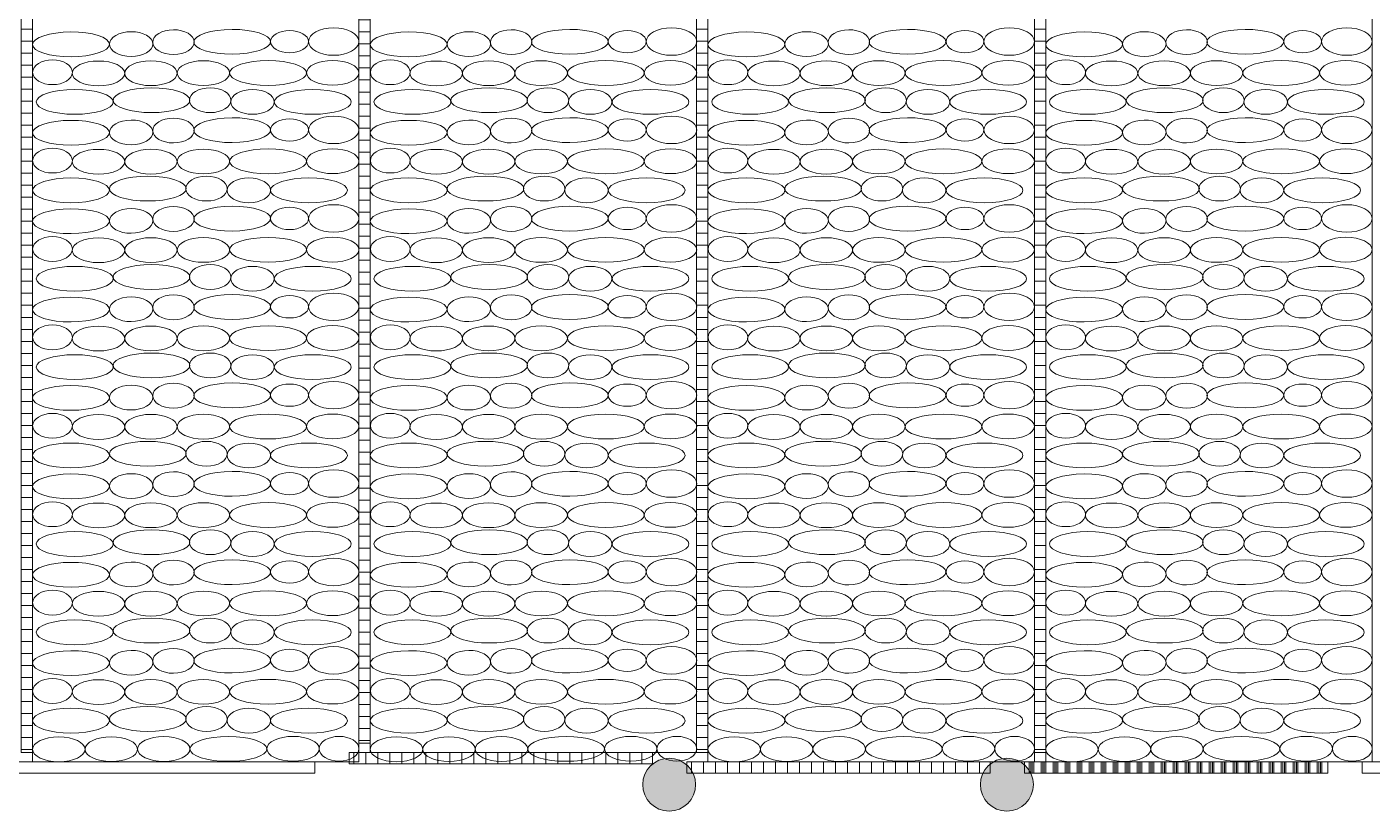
# Model space of a CAD drawing. Header units: inches. Extents: x 523 to 1492, y 69 to 539.
# Drawn here: x 637.16 to 644.28, y 324.29 to 328.44 of the extents above; entities that cross this region are included whole.
import ezdxf

# ---------------------------------------------------------------- set-up
doc = ezdxf.new("R2010")
doc.units = ezdxf.units.IN
doc.header["$MEASUREMENT"] = 0

# ---------------------------------------------------------------- blocks, each defined once
blk = doc.blocks.new('S - 140')
at = {"linetype": 'ByBlock', "lineweight": 15}
h = blk.add_hatch(color=7, dxfattribs=at)
edge = h.paths.add_edge_path()
edge.add_arc((1417, -1396.7), 70, 0, 360)
at = {"color": 7, "linetype": 'ByBlock', "lineweight": 15}
blk.add_circle((1417, -1396.7), 70, dxfattribs=at)
blk = doc.blocks.new('Бут.полосы')
at = {"linetype": 'ByBlock', "lineweight": 15}
h = blk.add_hatch(dxfattribs=at)
h.set_pattern_fill('ANSI31', color=22, scale=0.1, angle=315, style=0)
h.set_pattern_definition([(0, (17.8616, 0.25796), (1e-16, 0.3175), [])])
h.paths.add_polyline_path([(1973.125, -4755.563), (1972.825, -4755.563), (1972.825, -4775.54), (1973.125, -4775.54)])
h = blk.add_hatch(dxfattribs=at)
h.set_pattern_fill('ANSI31', color=22, scale=0.1, angle=315, style=0)
h.set_pattern_definition([(0, (26.79356, 0.01436), (1e-16, 0.3175), [])])
h.paths.add_polyline_path([(1982.056, -4755.806), (1981.756, -4755.806), (1981.756, -4775.784), (1982.056, -4775.784)])
h = blk.add_hatch(dxfattribs=at)
h.set_pattern_fill('ANSI31', color=22, scale=0.1, angle=315, style=0)
h.set_pattern_definition([(0, (35.7254, 0.01436), (1e-16, 0.3175), [])])
h.paths.add_polyline_path([(1990.988, -4755.806), (1990.688, -4755.806), (1990.688, -4775.784), (1990.988, -4775.784)])
h = blk.add_hatch(dxfattribs=at)
h.set_pattern_fill('ANSI31', color=22, scale=0.1, angle=315, style=0)
h.set_pattern_definition([(0, (62.52087, 0.01436), (1e-16, 0.3175), [])])
h.paths.add_polyline_path([(2017.784, -4755.806), (2017.484, -4755.806), (2017.484, -4775.784), (2017.784, -4775.784)])
h = blk.add_hatch(dxfattribs=at)
h.set_pattern_fill('ANSI31', color=22, scale=0.1, angle=45, style=0)
h.set_pattern_definition([(90, (17.8616, 0.25796), (-0.3175, 6e-17), [])])
h.paths.add_polyline_path([(1980.589, -4776.084), (1980.589, -4775.784), (1972.562, -4775.784), (1972.562, -4776.084)])
h = blk.add_hatch(dxfattribs=at)
h.set_pattern_fill('ANSI31', color=22, scale=0.1, angle=45, style=0)
h.set_pattern_definition([(90, (26.79356, 0.01436), (-0.3175, 6e-17), [])])
h.paths.add_polyline_path([(1989.521, -4776.327), (1989.521, -4776.027), (1981.494, -4776.027), (1981.494, -4776.327)])
h = blk.add_hatch(dxfattribs=at)
h.set_pattern_fill('ANSI31', color=22, scale=0.1, angle=45, style=0)
h.set_pattern_definition([(90, (35.7254, 0.01436), (-0.3175, 6e-17), [])])
h.paths.add_polyline_path([(1998.453, -4776.327), (1998.453, -4776.027), (1990.426, -4776.027), (1990.426, -4776.327)])
h = blk.add_hatch(dxfattribs=at)
h.set_pattern_fill('ANSI31', color=22, scale=0.1, angle=45, style=0)
h.set_pattern_definition([(90, (44.6572, 0.01108), (-0.3175, 6e-17), [])])
h.paths.add_polyline_path([(1998.453, -4776.327), (1998.453, -4776.027), (1990.426, -4776.027), (1990.426, -4776.327)])
h = blk.add_hatch(dxfattribs=at)
h.set_pattern_fill('ANSI31', color=22, scale=0.1, angle=45, style=0)
h.set_pattern_definition([(90, (53.58904, 0.0078), (-0.3175, 6e-17), [])])
h.paths.add_polyline_path([(1998.453, -4776.327), (1998.453, -4776.027), (1990.426, -4776.027), (1990.426, -4776.327)])
h = blk.add_hatch(dxfattribs=at)
h.set_pattern_fill('ANSI31', color=22, scale=0.1, angle=45, style=0)
h.set_pattern_definition([(90, (62.52087, 0.01436), (-0.3175, 6e-17), [])])
h.paths.add_polyline_path([(1998.453, -4776.327), (1998.453, -4776.027), (1990.426, -4776.027), (1990.426, -4776.327)])
at = {"color": 7, "linetype": 'ByBlock', "lineweight": 15}
for points in [[(1973.124, -4775.784), (1981.756, -4775.784), (1981.756, -4691.934), (1973.124, -4691.934)], [(1982.056, -4776.027), (1990.688, -4776.027), (1990.688, -4691.934), (1982.056, -4691.934)], [(1990.988, -4776.027), (1999.62, -4776.027), (1999.62, -4691.934), (1990.988, -4691.934)], [(2017.784, -4776.027), (2026.416, -4776.027), (2026.416, -4691.934), (2017.784, -4691.934)]]:
    blk.add_lwpolyline(points, close=True, dxfattribs=at)
at = {"color": 22, "linetype": 'ByBlock', "lineweight": 15}
for points in [[(1973.125, -4755.563), (1972.825, -4755.563), (1972.825, -4775.54), (1973.125, -4775.54)], [(1982.056, -4755.806), (1981.756, -4755.806), (1981.756, -4775.784), (1982.056, -4775.784)], [(1990.988, -4755.806), (1990.688, -4755.806), (1990.688, -4775.784), (1990.988, -4775.784)], [(2017.784, -4755.806), (2017.484, -4755.806), (2017.484, -4775.784), (2017.784, -4775.784)], [(1980.589, -4776.084), (1980.589, -4775.784), (1972.562, -4775.784), (1972.562, -4776.084)], [(1989.521, -4776.327), (1989.521, -4776.027), (1981.494, -4776.027), (1981.494, -4776.327)], [(1998.453, -4776.327), (1998.453, -4776.027), (1990.426, -4776.027), (1990.426, -4776.327)], [(2007.385, -4776.327), (2007.385, -4776.027), (1999.358, -4776.027), (1999.358, -4776.327)], [(2025.249, -4776.327), (2025.249, -4776.027), (2017.221, -4776.027), (2017.221, -4776.327)]]:
    blk.add_lwpolyline(points, close=True, dxfattribs=at)
at = {"color": 253, "linetype": 'ByBlock', "lineweight": 15, "extrusion": (0, 0, -1)}
for centre, major_axis, ratio in [((1974.14, -4757.058), (-1.016, -0.005), 0.322367), ((1976.851, -4756.999), (-0.549, -0.003), 0.596748), ((1978.402, -4756.991), (-1.016, -0.005), 0.322367), ((1983.072, -4757.058), (-1.016, -0.005), 0.322367), ((1985.782, -4756.999), (-0.549, -0.003), 0.596748), ((1987.334, -4756.991), (-1.016, -0.005), 0.322367), ((1992.004, -4757.058), (-1.016, -0.005), 0.322367), ((1994.714, -4756.999), (-0.549, -0.003), 0.596748), ((1996.266, -4756.991), (-1.016, -0.005), 0.322367), ((2018.8, -4757.058), (-1.016, -0.005), 0.322367), ((2021.51, -4756.999), (-0.549, -0.003), 0.596748), ((2023.062, -4756.991), (-1.016, -0.005), 0.322367), ((1978.942, -4758.58), (-0.575, 0), 0.569135), ((1987.874, -4758.58), (-0.575, 0), 0.569135), ((1996.806, -4758.58), (-0.575, 0), 0.569135), ((2023.602, -4758.58), (-0.575, 0), 0.569135), ((1974.14, -4759.395), (-1.016, -0.005), 0.322367), ((1976.851, -4759.336), (-0.549, -0.003), 0.596748), ((1978.402, -4759.327), (-1.016, -0.005), 0.322367), ((1983.072, -4759.395), (-1.016, -0.005), 0.322367), ((1985.782, -4759.336), (-0.549, -0.003), 0.596748), ((1987.334, -4759.327), (-1.016, -0.005), 0.322367), ((1992.004, -4759.395), (-1.016, -0.005), 0.322367), ((1994.714, -4759.336), (-0.549, -0.003), 0.596748), ((1996.266, -4759.327), (-1.016, -0.005), 0.322367), ((2018.8, -4759.395), (-1.016, -0.005), 0.322367), ((2021.51, -4759.336), (-0.549, -0.003), 0.596748), ((2023.062, -4759.327), (-1.016, -0.005), 0.322367), ((1978.844, -4760.917), (-0.575, 0), 0.569135), ((1987.775, -4760.917), (-0.575, 0), 0.569135), ((1996.707, -4760.917), (-0.575, 0), 0.569135), ((2023.503, -4760.917), (-0.575, 0), 0.569135), ((1974.14, -4761.734), (-1.016, -0.005), 0.322367), ((1976.851, -4761.675), (-0.549, -0.003), 0.596748), ((1978.402, -4761.667), (-1.016, -0.005), 0.322367), ((1983.072, -4761.734), (-1.016, -0.005), 0.322367), ((1985.782, -4761.675), (-0.549, -0.003), 0.596748), ((1987.334, -4761.667), (-1.016, -0.005), 0.322367), ((1992.004, -4761.734), (-1.016, -0.005), 0.322367), ((1994.714, -4761.675), (-0.549, -0.003), 0.596748), ((1996.266, -4761.667), (-1.016, -0.005), 0.322367), ((2018.8, -4761.734), (-1.016, -0.005), 0.322367), ((2021.51, -4761.675), (-0.549, -0.003), 0.596748), ((2023.062, -4761.667), (-1.016, -0.005), 0.322367), ((1978.942, -4763.256), (-0.575, 0), 0.569135), ((1987.874, -4763.256), (-0.575, 0), 0.569135), ((1996.806, -4763.256), (-0.575, 0), 0.569135), ((2023.602, -4763.256), (-0.575, 0), 0.569135), ((1976.851, -4764.011), (-0.549, -0.003), 0.596748), ((1978.402, -4764.003), (-1.016, -0.005), 0.322367), ((1985.782, -4764.011), (-0.549, -0.003), 0.596748), ((1987.334, -4764.003), (-1.016, -0.005), 0.322367), ((1994.714, -4764.011), (-0.549, -0.003), 0.596748), ((1996.266, -4764.003), (-1.016, -0.005), 0.322367), ((2021.51, -4764.011), (-0.549, -0.003), 0.596748), ((2023.062, -4764.003), (-1.016, -0.005), 0.322367), ((1974.14, -4764.071), (-1.016, -0.005), 0.322367), ((1983.072, -4764.071), (-1.016, -0.005), 0.322367), ((1992.004, -4764.071), (-1.016, -0.005), 0.322367), ((2018.8, -4764.071), (-1.016, -0.005), 0.322367), ((1978.942, -4765.593), (-0.575, 0), 0.569135), ((1987.874, -4765.593), (-0.575, 0), 0.569135), ((1996.806, -4765.593), (-0.575, 0), 0.569135), ((2023.602, -4765.593), (-0.575, 0), 0.569135), ((1974.14, -4766.407), (-1.016, -0.005), 0.322367), ((1976.851, -4766.348), (-0.549, -0.003), 0.596748), ((1978.402, -4766.34), (-1.016, -0.005), 0.322367), ((1983.072, -4766.407), (-1.016, -0.005), 0.322367), ((1985.782, -4766.348), (-0.549, -0.003), 0.596748), ((1987.334, -4766.34), (-1.016, -0.005), 0.322367), ((1992.004, -4766.407), (-1.016, -0.005), 0.322367), ((1994.714, -4766.348), (-0.549, -0.003), 0.596748), ((1996.266, -4766.34), (-1.016, -0.005), 0.322367), ((2018.8, -4766.407), (-1.016, -0.005), 0.322367), ((2021.51, -4766.348), (-0.549, -0.003), 0.596748), ((2023.062, -4766.34), (-1.016, -0.005), 0.322367), ((1978.844, -4767.929), (-0.575, 0), 0.569135), ((1987.775, -4767.929), (-0.575, 0), 0.569135), ((1996.707, -4767.929), (-0.575, 0), 0.569135), ((2023.503, -4767.929), (-0.575, 0), 0.569135), ((1974.14, -4768.746), (-1.016, -0.005), 0.322367), ((1976.851, -4768.687), (-0.549, -0.003), 0.596748), ((1978.402, -4768.679), (-1.016, -0.005), 0.322367), ((1983.072, -4768.746), (-1.016, -0.005), 0.322367), ((1985.782, -4768.687), (-0.549, -0.003), 0.596748), ((1987.334, -4768.679), (-1.016, -0.005), 0.322367), ((1992.004, -4768.746), (-1.016, -0.005), 0.322367), ((1994.714, -4768.687), (-0.549, -0.003), 0.596748), ((1996.266, -4768.679), (-1.016, -0.005), 0.322367), ((2018.8, -4768.746), (-1.016, -0.005), 0.322367), ((2021.51, -4768.687), (-0.549, -0.003), 0.596748), ((2023.062, -4768.679), (-1.016, -0.005), 0.322367), ((1978.942, -4770.269), (-0.575, 0), 0.569135), ((1987.874, -4770.269), (-0.575, 0), 0.569135), ((1996.806, -4770.269), (-0.575, 0), 0.569135), ((2023.602, -4770.269), (-0.575, 0), 0.569135), ((1974.14, -4771.083), (-1.016, -0.005), 0.322367), ((1976.851, -4771.024), (-0.549, -0.003), 0.596748), ((1978.402, -4771.016), (-1.016, -0.005), 0.322367), ((1983.072, -4771.083), (-1.016, -0.005), 0.322367), ((1985.782, -4771.024), (-0.549, -0.003), 0.596748), ((1987.334, -4771.016), (-1.016, -0.005), 0.322367), ((1992.004, -4771.083), (-1.016, -0.005), 0.322367), ((1994.714, -4771.024), (-0.549, -0.003), 0.596748), ((1996.266, -4771.016), (-1.016, -0.005), 0.322367), ((2018.8, -4771.083), (-1.016, -0.005), 0.322367), ((2021.51, -4771.024), (-0.549, -0.003), 0.596748), ((2023.062, -4771.016), (-1.016, -0.005), 0.322367), ((1978.942, -4772.605), (-0.575, 0), 0.569135), ((1987.874, -4772.605), (-0.575, 0), 0.569135), ((1996.806, -4772.605), (-0.575, 0), 0.569135), ((2023.602, -4772.605), (-0.575, 0), 0.569135), ((1974.14, -4773.42), (-1.016, -0.005), 0.322367), ((1976.851, -4773.36), (-0.549, -0.003), 0.596748), ((1978.402, -4773.352), (-1.016, -0.005), 0.322367), ((1983.072, -4773.42), (-1.016, -0.005), 0.322367), ((1985.782, -4773.36), (-0.549, -0.003), 0.596748), ((1987.334, -4773.352), (-1.016, -0.005), 0.322367), ((1992.004, -4773.42), (-1.016, -0.005), 0.322367), ((1994.714, -4773.36), (-0.549, -0.003), 0.596748), ((1996.266, -4773.352), (-1.016, -0.005), 0.322367), ((2018.8, -4773.42), (-1.016, -0.005), 0.322367), ((2021.51, -4773.36), (-0.549, -0.003), 0.596748), ((2023.062, -4773.352), (-1.016, -0.005), 0.322367), ((1978.844, -4774.942), (-0.575, 0), 0.569135), ((1987.775, -4774.942), (-0.575, 0), 0.569135), ((1996.707, -4774.942), (-0.575, 0), 0.569135), ((2023.503, -4774.942), (-0.575, 0), 0.569135)]:
    blk.add_ellipse(centre, major_axis=major_axis, ratio=ratio, dxfattribs=at)
at = {"color": 253, "linetype": 'ByBlock', "lineweight": 15}
for centre, major_axis, ratio in [((1975.732, -4757.05), (0.575, 0.003), 0.569135), ((1979.921, -4756.985), (-0.502, 0), 0.586261), ((1981.09, -4756.985), (-0.667, 0), 0.543772), ((1984.664, -4757.05), (0.575, 0.003), 0.569135), ((1988.853, -4756.985), (-0.502, 0), 0.586261), ((1990.022, -4756.985), (-0.667, 0), 0.543772), ((1993.595, -4757.05), (0.575, 0.003), 0.569135), ((1997.784, -4756.985), (-0.502, 0), 0.586261), ((1998.953, -4756.985), (-0.667, 0), 0.543772), ((2020.391, -4757.05), (0.575, 0.003), 0.569135), ((2024.58, -4756.985), (-0.502, 0), 0.586261), ((2025.749, -4756.985), (-0.667, 0), 0.543772), ((1973.652, -4757.795), (-0.525, 0), 0.625314), ((1974.867, -4757.826), (0.694, 0), 0.47197), ((1976.255, -4757.822), (0.694, 0), 0.47197), ((1977.643, -4757.818), (0.694, 0), 0.47197), ((1979.353, -4757.815), (1.016, 0), 0.322367), ((1981.063, -4757.811), (0.694, 0), 0.47197), ((1982.584, -4757.795), (-0.525, 0), 0.625314), ((1983.799, -4757.826), (0.694, 0), 0.47197), ((1985.187, -4757.822), (0.694, 0), 0.47197), ((1986.575, -4757.818), (0.694, 0), 0.47197), ((1988.285, -4757.815), (1.016, 0), 0.322367), ((1989.994, -4757.811), (0.694, 0), 0.47197), ((1991.516, -4757.795), (-0.525, 0), 0.625314), ((1992.731, -4757.826), (0.694, 0), 0.47197), ((1994.119, -4757.822), (0.694, 0), 0.47197), ((1995.507, -4757.818), (0.694, 0), 0.47197), ((1997.216, -4757.815), (1.016, 0), 0.322367), ((1998.926, -4757.811), (0.694, 0), 0.47197), ((2018.311, -4757.795), (-0.525, 0), 0.625314), ((2019.527, -4757.826), (0.694, 0), 0.47197), ((2020.914, -4757.822), (0.694, 0), 0.47197), ((2022.302, -4757.818), (0.694, 0), 0.47197), ((2024.012, -4757.815), (1.016, 0), 0.322367), ((2025.722, -4757.811), (0.694, 0), 0.47197), ((1974.239, -4758.58), (1.016, 0), 0.322367), ((1976.271, -4758.535), (1.016, 0), 0.322367), ((1977.823, -4758.535), (0.549, 0), 0.596748), ((1980.534, -4758.58), (1.016, 0), 0.322367), ((1983.171, -4758.58), (1.016, 0), 0.322367), ((1985.203, -4758.535), (1.016, 0), 0.322367), ((1986.755, -4758.535), (0.549, 0), 0.596748), ((1989.466, -4758.58), (1.016, 0), 0.322367), ((1992.103, -4758.58), (1.016, 0), 0.322367), ((1994.135, -4758.535), (1.016, 0), 0.322367), ((1995.687, -4758.535), (0.549, 0), 0.596748), ((1998.397, -4758.58), (1.016, 0), 0.322367), ((2018.899, -4758.58), (1.016, 0), 0.322367), ((2020.931, -4758.535), (1.016, 0), 0.322367), ((2022.482, -4758.535), (0.549, 0), 0.596748), ((2025.193, -4758.58), (1.016, 0), 0.322367), ((1975.732, -4759.387), (0.575, 0.003), 0.569135), ((1979.921, -4759.321), (-0.502, 0), 0.586261), ((1981.09, -4759.321), (-0.667, 0), 0.543772), ((1984.664, -4759.387), (0.575, 0.003), 0.569135), ((1988.853, -4759.321), (-0.502, 0), 0.586261), ((1990.022, -4759.321), (-0.667, 0), 0.543772), ((1993.595, -4759.387), (0.575, 0.003), 0.569135), ((1997.784, -4759.321), (-0.502, 0), 0.586261), ((1998.953, -4759.321), (-0.667, 0), 0.543772), ((2020.391, -4759.387), (0.575, 0.003), 0.569135), ((2024.58, -4759.321), (-0.502, 0), 0.586261), ((2025.749, -4759.321), (-0.667, 0), 0.543772), ((1973.652, -4760.131), (-0.525, 0), 0.625314), ((1974.867, -4760.162), (0.694, 0), 0.47197), ((1976.255, -4760.159), (0.694, 0), 0.47197), ((1977.643, -4760.155), (0.694, 0), 0.47197), ((1979.353, -4760.152), (1.016, 0), 0.322367), ((1981.063, -4760.148), (0.694, 0), 0.47197), ((1982.584, -4760.131), (-0.525, 0), 0.625314), ((1983.799, -4760.162), (0.694, 0), 0.47197), ((1985.187, -4760.159), (0.694, 0), 0.47197), ((1986.575, -4760.155), (0.694, 0), 0.47197), ((1988.285, -4760.152), (1.016, 0), 0.322367), ((1989.994, -4760.148), (0.694, 0), 0.47197), ((1991.516, -4760.131), (-0.525, 0), 0.625314), ((1992.731, -4760.162), (0.694, 0), 0.47197), ((1994.119, -4760.159), (0.694, 0), 0.47197), ((1995.507, -4760.155), (0.694, 0), 0.47197), ((1997.216, -4760.152), (1.016, 0), 0.322367), ((1998.926, -4760.148), (0.694, 0), 0.47197), ((2018.311, -4760.131), (-0.525, 0), 0.625314), ((2019.527, -4760.162), (0.694, 0), 0.47197), ((2020.914, -4760.159), (0.694, 0), 0.47197), ((2022.302, -4760.155), (0.694, 0), 0.47197), ((2024.012, -4760.152), (1.016, 0), 0.322367), ((2025.722, -4760.148), (0.694, 0), 0.47197), ((1974.141, -4760.917), (1.016, 0), 0.322367), ((1976.173, -4760.872), (1.016, 0), 0.322367), ((1977.724, -4760.872), (0.549, 0), 0.596748), ((1980.435, -4760.917), (1.016, 0), 0.322367), ((1983.072, -4760.917), (1.016, 0), 0.322367), ((1985.104, -4760.872), (1.016, 0), 0.322367), ((1986.656, -4760.872), (0.549, 0), 0.596748), ((1989.367, -4760.917), (1.016, 0), 0.322367), ((1992.004, -4760.917), (1.016, 0), 0.322367), ((1994.036, -4760.872), (1.016, 0), 0.322367), ((1995.588, -4760.872), (0.549, 0), 0.596748), ((1998.299, -4760.917), (1.016, 0), 0.322367), ((2018.8, -4760.917), (1.016, 0), 0.322367), ((2020.832, -4760.872), (1.016, 0), 0.322367), ((2022.384, -4760.872), (0.549, 0), 0.596748), ((2025.094, -4760.917), (1.016, 0), 0.322367), ((1975.732, -4761.726), (0.575, 0.003), 0.569135), ((1979.921, -4761.661), (-0.502, 0), 0.586261), ((1981.09, -4761.661), (-0.667, 0), 0.543772), ((1984.664, -4761.726), (0.575, 0.003), 0.569135), ((1988.853, -4761.661), (-0.502, 0), 0.586261), ((1990.022, -4761.661), (-0.667, 0), 0.543772), ((1993.595, -4761.726), (0.575, 0.003), 0.569135), ((1997.784, -4761.661), (-0.502, 0), 0.586261), ((1998.953, -4761.661), (-0.667, 0), 0.543772), ((2020.391, -4761.726), (0.575, 0.003), 0.569135), ((2024.58, -4761.661), (-0.502, 0), 0.586261), ((2025.749, -4761.661), (-0.667, 0), 0.543772), ((1973.652, -4762.47), (-0.525, 0), 0.625314), ((1974.867, -4762.502), (0.694, 0), 0.47197), ((1976.255, -4762.498), (0.694, 0), 0.47197), ((1977.643, -4762.494), (0.694, 0), 0.47197), ((1979.353, -4762.491), (1.016, 0), 0.322367), ((1981.063, -4762.487), (0.694, 0), 0.47197), ((1982.584, -4762.47), (-0.525, 0), 0.625314), ((1983.799, -4762.502), (0.694, 0), 0.47197), ((1985.187, -4762.498), (0.694, 0), 0.47197), ((1986.575, -4762.494), (0.694, 0), 0.47197), ((1988.285, -4762.491), (1.016, 0), 0.322367), ((1989.994, -4762.487), (0.694, 0), 0.47197), ((1991.516, -4762.47), (-0.525, 0), 0.625314), ((1992.731, -4762.502), (0.694, 0), 0.47197), ((1994.119, -4762.498), (0.694, 0), 0.47197), ((1995.507, -4762.494), (0.694, 0), 0.47197), ((1997.216, -4762.491), (1.016, 0), 0.322367), ((1998.926, -4762.487), (0.694, 0), 0.47197), ((2018.311, -4762.47), (-0.525, 0), 0.625314), ((2019.527, -4762.502), (0.694, 0), 0.47197), ((2020.914, -4762.498), (0.694, 0), 0.47197), ((2022.302, -4762.494), (0.694, 0), 0.47197), ((2024.012, -4762.491), (1.016, 0), 0.322367), ((2025.722, -4762.487), (0.694, 0), 0.47197), ((1974.239, -4763.256), (1.016, 0), 0.322367), ((1976.271, -4763.211), (1.016, 0), 0.322367), ((1977.823, -4763.211), (0.549, 0), 0.596748), ((1980.534, -4763.256), (1.016, 0), 0.322367), ((1983.171, -4763.256), (1.016, 0), 0.322367), ((1985.203, -4763.211), (1.016, 0), 0.322367), ((1986.755, -4763.211), (0.549, 0), 0.596748), ((1989.466, -4763.256), (1.016, 0), 0.322367), ((1992.103, -4763.256), (1.016, 0), 0.322367), ((1994.135, -4763.211), (1.016, 0), 0.322367), ((1995.687, -4763.211), (0.549, 0), 0.596748), ((1998.397, -4763.256), (1.016, 0), 0.322367), ((2018.899, -4763.256), (1.016, 0), 0.322367), ((2020.931, -4763.211), (1.016, 0), 0.322367), ((2022.482, -4763.211), (0.549, 0), 0.596748), ((2025.193, -4763.256), (1.016, 0), 0.322367), ((1979.921, -4763.997), (-0.502, 0), 0.586261), ((1981.09, -4763.997), (-0.667, 0), 0.543772), ((1988.853, -4763.997), (-0.502, 0), 0.586261), ((1990.022, -4763.997), (-0.667, 0), 0.543772), ((1997.784, -4763.997), (-0.502, 0), 0.586261), ((1998.953, -4763.997), (-0.667, 0), 0.543772), ((2024.58, -4763.997), (-0.502, 0), 0.586261), ((2025.749, -4763.997), (-0.667, 0), 0.543772), ((1975.732, -4764.062), (0.575, 0.003), 0.569135), ((1984.664, -4764.062), (0.575, 0.003), 0.569135), ((1993.595, -4764.062), (0.575, 0.003), 0.569135), ((2020.391, -4764.062), (0.575, 0.003), 0.569135), ((1973.652, -4764.807), (-0.525, 0), 0.625314), ((1974.867, -4764.838), (0.694, 0), 0.47197), ((1976.255, -4764.834), (0.694, 0), 0.47197), ((1977.643, -4764.831), (0.694, 0), 0.47197), ((1979.353, -4764.828), (1.016, 0), 0.322367), ((1981.063, -4764.824), (0.694, 0), 0.47197), ((1982.584, -4764.807), (-0.525, 0), 0.625314), ((1983.799, -4764.838), (0.694, 0), 0.47197), ((1985.187, -4764.834), (0.694, 0), 0.47197), ((1986.575, -4764.831), (0.694, 0), 0.47197), ((1988.285, -4764.828), (1.016, 0), 0.322367), ((1989.994, -4764.824), (0.694, 0), 0.47197), ((1991.516, -4764.807), (-0.525, 0), 0.625314), ((1992.731, -4764.838), (0.694, 0), 0.47197), ((1994.119, -4764.834), (0.694, 0), 0.47197), ((1995.507, -4764.831), (0.694, 0), 0.47197), ((1997.216, -4764.828), (1.016, 0), 0.322367), ((1998.926, -4764.824), (0.694, 0), 0.47197), ((2018.311, -4764.807), (-0.525, 0), 0.625314), ((2019.527, -4764.838), (0.694, 0), 0.47197), ((2020.914, -4764.834), (0.694, 0), 0.47197), ((2022.302, -4764.831), (0.694, 0), 0.47197), ((2024.012, -4764.828), (1.016, 0), 0.322367), ((2025.722, -4764.824), (0.694, 0), 0.47197), ((1974.239, -4765.593), (1.016, 0), 0.322367), ((1976.271, -4765.548), (1.016, 0), 0.322367), ((1977.823, -4765.548), (0.549, 0), 0.596748), ((1980.534, -4765.593), (1.016, 0), 0.322367), ((1983.171, -4765.593), (1.016, 0), 0.322367), ((1985.203, -4765.548), (1.016, 0), 0.322367), ((1986.755, -4765.548), (0.549, 0), 0.596748), ((1989.466, -4765.593), (1.016, 0), 0.322367), ((1992.103, -4765.593), (1.016, 0), 0.322367), ((1994.135, -4765.548), (1.016, 0), 0.322367), ((1995.687, -4765.548), (0.549, 0), 0.596748), ((1998.397, -4765.593), (1.016, 0), 0.322367), ((2018.899, -4765.593), (1.016, 0), 0.322367), ((2020.931, -4765.548), (1.016, 0), 0.322367), ((2022.482, -4765.548), (0.549, 0), 0.596748), ((2025.193, -4765.593), (1.016, 0), 0.322367), ((1975.732, -4766.399), (0.575, 0.003), 0.569135), ((1979.921, -4766.334), (-0.502, 0), 0.586261), ((1981.09, -4766.334), (-0.667, 0), 0.543772), ((1984.664, -4766.399), (0.575, 0.003), 0.569135), ((1988.853, -4766.334), (-0.502, 0), 0.586261), ((1990.022, -4766.334), (-0.667, 0), 0.543772), ((1993.595, -4766.399), (0.575, 0.003), 0.569135), ((1997.784, -4766.334), (-0.502, 0), 0.586261), ((1998.953, -4766.334), (-0.667, 0), 0.543772), ((2020.391, -4766.399), (0.575, 0.003), 0.569135), ((2024.58, -4766.334), (-0.502, 0), 0.586261), ((2025.749, -4766.334), (-0.667, 0), 0.543772), ((1973.652, -4767.144), (-0.525, 0), 0.625314), ((1974.867, -4767.175), (0.694, 0), 0.47197), ((1976.255, -4767.171), (0.694, 0), 0.47197), ((1977.643, -4767.167), (0.694, 0), 0.47197), ((1979.353, -4767.164), (1.016, 0), 0.322367), ((1981.063, -4767.161), (0.694, 0), 0.47197), ((1982.584, -4767.144), (-0.525, 0), 0.625314), ((1983.799, -4767.175), (0.694, 0), 0.47197), ((1985.187, -4767.171), (0.694, 0), 0.47197), ((1986.575, -4767.167), (0.694, 0), 0.47197), ((1988.285, -4767.164), (1.016, 0), 0.322367), ((1989.994, -4767.161), (0.694, 0), 0.47197), ((1991.516, -4767.144), (-0.525, 0), 0.625314), ((1992.731, -4767.175), (0.694, 0), 0.47197), ((1994.119, -4767.171), (0.694, 0), 0.47197), ((1995.507, -4767.167), (0.694, 0), 0.47197), ((1997.216, -4767.164), (1.016, 0), 0.322367), ((1998.926, -4767.161), (0.694, 0), 0.47197), ((2018.311, -4767.144), (-0.525, 0), 0.625314), ((2019.527, -4767.175), (0.694, 0), 0.47197), ((2020.914, -4767.171), (0.694, 0), 0.47197), ((2022.302, -4767.167), (0.694, 0), 0.47197), ((2024.012, -4767.164), (1.016, 0), 0.322367), ((2025.722, -4767.161), (0.694, 0), 0.47197), ((1974.141, -4767.929), (1.016, 0), 0.322367), ((1976.173, -4767.884), (1.016, 0), 0.322367), ((1977.724, -4767.884), (0.549, 0), 0.596748), ((1980.435, -4767.929), (1.016, 0), 0.322367), ((1983.072, -4767.929), (1.016, 0), 0.322367), ((1985.104, -4767.884), (1.016, 0), 0.322367), ((1986.656, -4767.884), (0.549, 0), 0.596748), ((1989.367, -4767.929), (1.016, 0), 0.322367), ((1992.004, -4767.929), (1.016, 0), 0.322367), ((1994.036, -4767.884), (1.016, 0), 0.322367), ((1995.588, -4767.884), (0.549, 0), 0.596748), ((1998.299, -4767.929), (1.016, 0), 0.322367), ((2018.8, -4767.929), (1.016, 0), 0.322367), ((2020.832, -4767.884), (1.016, 0), 0.322367), ((2022.384, -4767.884), (0.549, 0), 0.596748), ((2025.094, -4767.929), (1.016, 0), 0.322367), ((1981.09, -4768.673), (-0.667, 0), 0.543772), ((1990.022, -4768.673), (-0.667, 0), 0.543772), ((1998.953, -4768.673), (-0.667, 0), 0.543772), ((2025.749, -4768.673), (-0.667, 0), 0.543772), ((1975.732, -4768.738), (0.575, 0.003), 0.569135), ((1979.921, -4768.673), (-0.502, 0), 0.586261), ((1984.664, -4768.738), (0.575, 0.003), 0.569135), ((1988.853, -4768.673), (-0.502, 0), 0.586261), ((1993.595, -4768.738), (0.575, 0.003), 0.569135), ((1997.784, -4768.673), (-0.502, 0), 0.586261), ((2020.391, -4768.738), (0.575, 0.003), 0.569135), ((2024.58, -4768.673), (-0.502, 0), 0.586261), ((1973.652, -4769.483), (-0.525, 0), 0.625314), ((1974.867, -4769.514), (0.694, 0), 0.47197), ((1976.255, -4769.51), (0.694, 0), 0.47197), ((1977.643, -4769.506), (0.694, 0), 0.47197), ((1979.353, -4769.503), (1.016, 0), 0.322367), ((1981.063, -4769.5), (0.694, 0), 0.47197), ((1982.584, -4769.483), (-0.525, 0), 0.625314), ((1983.799, -4769.514), (0.694, 0), 0.47197), ((1985.187, -4769.51), (0.694, 0), 0.47197), ((1986.575, -4769.506), (0.694, 0), 0.47197), ((1988.285, -4769.503), (1.016, 0), 0.322367), ((1989.994, -4769.5), (0.694, 0), 0.47197), ((1991.516, -4769.483), (-0.525, 0), 0.625314), ((1992.731, -4769.514), (0.694, 0), 0.47197), ((1994.119, -4769.51), (0.694, 0), 0.47197), ((1995.507, -4769.506), (0.694, 0), 0.47197), ((1997.216, -4769.503), (1.016, 0), 0.322367), ((1998.926, -4769.5), (0.694, 0), 0.47197), ((2018.311, -4769.483), (-0.525, 0), 0.625314), ((2019.527, -4769.514), (0.694, 0), 0.47197), ((2020.914, -4769.51), (0.694, 0), 0.47197), ((2022.302, -4769.506), (0.694, 0), 0.47197), ((2024.012, -4769.503), (1.016, 0), 0.322367), ((2025.722, -4769.5), (0.694, 0), 0.47197), ((1974.239, -4770.269), (1.016, 0), 0.322367), ((1976.271, -4770.223), (1.016, 0), 0.322367), ((1977.823, -4770.223), (0.549, 0), 0.596748), ((1980.534, -4770.269), (1.016, 0), 0.322367), ((1983.171, -4770.269), (1.016, 0), 0.322367), ((1985.203, -4770.223), (1.016, 0), 0.322367), ((1986.755, -4770.223), (0.549, 0), 0.596748), ((1989.466, -4770.269), (1.016, 0), 0.322367), ((1992.103, -4770.269), (1.016, 0), 0.322367), ((1994.135, -4770.223), (1.016, 0), 0.322367), ((1995.687, -4770.223), (0.549, 0), 0.596748), ((1998.397, -4770.269), (1.016, 0), 0.322367), ((2018.899, -4770.269), (1.016, 0), 0.322367), ((2020.931, -4770.223), (1.016, 0), 0.322367), ((2022.482, -4770.223), (0.549, 0), 0.596748), ((2025.193, -4770.269), (1.016, 0), 0.322367), ((1975.732, -4771.075), (0.575, 0.003), 0.569135), ((1979.921, -4771.01), (-0.502, 0), 0.586261), ((1981.09, -4771.01), (-0.667, 0), 0.543772), ((1984.664, -4771.075), (0.575, 0.003), 0.569135), ((1988.853, -4771.01), (-0.502, 0), 0.586261), ((1990.022, -4771.01), (-0.667, 0), 0.543772), ((1993.595, -4771.075), (0.575, 0.003), 0.569135), ((1997.784, -4771.01), (-0.502, 0), 0.586261), ((1998.953, -4771.01), (-0.667, 0), 0.543772), ((2020.391, -4771.075), (0.575, 0.003), 0.569135), ((2024.58, -4771.01), (-0.502, 0), 0.586261), ((2025.749, -4771.01), (-0.667, 0), 0.543772), ((1973.652, -4771.82), (-0.525, 0), 0.625314), ((1974.867, -4771.851), (0.694, 0), 0.47197), ((1976.255, -4771.847), (0.694, 0), 0.47197), ((1977.643, -4771.843), (0.694, 0), 0.47197), ((1979.353, -4771.84), (1.016, 0), 0.322367), ((1981.063, -4771.836), (0.694, 0), 0.47197), ((1982.584, -4771.82), (-0.525, 0), 0.625314), ((1983.799, -4771.851), (0.694, 0), 0.47197), ((1985.187, -4771.847), (0.694, 0), 0.47197), ((1986.575, -4771.843), (0.694, 0), 0.47197), ((1988.285, -4771.84), (1.016, 0), 0.322367), ((1989.994, -4771.836), (0.694, 0), 0.47197), ((1991.516, -4771.82), (-0.525, 0), 0.625314), ((1992.731, -4771.851), (0.694, 0), 0.47197), ((1994.119, -4771.847), (0.694, 0), 0.47197), ((1995.507, -4771.843), (0.694, 0), 0.47197), ((1997.216, -4771.84), (1.016, 0), 0.322367), ((1998.926, -4771.836), (0.694, 0), 0.47197), ((2018.311, -4771.82), (-0.525, 0), 0.625314), ((2019.527, -4771.851), (0.694, 0), 0.47197), ((2020.914, -4771.847), (0.694, 0), 0.47197), ((2022.302, -4771.843), (0.694, 0), 0.47197), ((2024.012, -4771.84), (1.016, 0), 0.322367), ((2025.722, -4771.836), (0.694, 0), 0.47197), ((1976.271, -4772.56), (1.016, 0), 0.322367), ((1977.823, -4772.56), (0.549, 0), 0.596748), ((1985.203, -4772.56), (1.016, 0), 0.322367), ((1986.755, -4772.56), (0.549, 0), 0.596748), ((1994.135, -4772.56), (1.016, 0), 0.322367), ((1995.687, -4772.56), (0.549, 0), 0.596748), ((2020.931, -4772.56), (1.016, 0), 0.322367), ((2022.482, -4772.56), (0.549, 0), 0.596748), ((1974.239, -4772.605), (1.016, 0), 0.322367), ((1980.534, -4772.605), (1.016, 0), 0.322367), ((1983.171, -4772.605), (1.016, 0), 0.322367), ((1989.466, -4772.605), (1.016, 0), 0.322367), ((1992.103, -4772.605), (1.016, 0), 0.322367), ((1998.397, -4772.605), (1.016, 0), 0.322367), ((2018.899, -4772.605), (1.016, 0), 0.322367), ((2025.193, -4772.605), (1.016, 0), 0.322367), ((1975.732, -4773.411), (0.575, 0.003), 0.569135), ((1979.921, -4773.346), (-0.502, 0), 0.586261), ((1981.09, -4773.346), (-0.667, 0), 0.543772), ((1984.664, -4773.411), (0.575, 0.003), 0.569135), ((1988.853, -4773.346), (-0.502, 0), 0.586261), ((1990.022, -4773.346), (-0.667, 0), 0.543772), ((1993.595, -4773.411), (0.575, 0.003), 0.569135), ((1997.784, -4773.346), (-0.502, 0), 0.586261), ((1998.953, -4773.346), (-0.667, 0), 0.543772), ((2020.391, -4773.411), (0.575, 0.003), 0.569135), ((2024.58, -4773.346), (-0.502, 0), 0.586261), ((2025.749, -4773.346), (-0.667, 0), 0.543772), ((1973.652, -4774.156), (-0.525, 0), 0.625314), ((1974.867, -4774.187), (0.694, 0), 0.47197), ((1976.255, -4774.183), (0.694, 0), 0.47197), ((1977.643, -4774.18), (0.694, 0), 0.47197), ((1979.353, -4774.177), (1.016, 0), 0.322367), ((1981.063, -4774.173), (0.694, 0), 0.47197), ((1982.584, -4774.156), (-0.525, 0), 0.625314), ((1983.799, -4774.187), (0.694, 0), 0.47197), ((1985.187, -4774.183), (0.694, 0), 0.47197), ((1986.575, -4774.18), (0.694, 0), 0.47197), ((1988.285, -4774.177), (1.016, 0), 0.322367), ((1989.994, -4774.173), (0.694, 0), 0.47197), ((1991.516, -4774.156), (-0.525, 0), 0.625314), ((1992.731, -4774.187), (0.694, 0), 0.47197), ((1994.119, -4774.183), (0.694, 0), 0.47197), ((1995.507, -4774.18), (0.694, 0), 0.47197), ((1997.216, -4774.177), (1.016, 0), 0.322367), ((1998.926, -4774.173), (0.694, 0), 0.47197), ((2018.311, -4774.156), (-0.525, 0), 0.625314), ((2019.527, -4774.187), (0.694, 0), 0.47197), ((2020.914, -4774.183), (0.694, 0), 0.47197), ((2022.302, -4774.18), (0.694, 0), 0.47197), ((2024.012, -4774.177), (1.016, 0), 0.322367), ((2025.722, -4774.173), (0.694, 0), 0.47197), ((1974.141, -4774.942), (1.016, 0), 0.322367), ((1976.173, -4774.897), (1.016, 0), 0.322367), ((1977.724, -4774.897), (0.549, 0), 0.596748), ((1980.435, -4774.942), (1.016, 0), 0.322367), ((1983.072, -4774.942), (1.016, 0), 0.322367), ((1985.104, -4774.897), (1.016, 0), 0.322367), ((1986.656, -4774.897), (0.549, 0), 0.596748), ((1989.367, -4774.942), (1.016, 0), 0.322367), ((1992.004, -4774.942), (1.016, 0), 0.322367), ((1994.036, -4774.897), (1.016, 0), 0.322367), ((1995.588, -4774.897), (0.549, 0), 0.596748), ((1998.299, -4774.942), (1.016, 0), 0.322367), ((2018.8, -4774.942), (1.016, 0), 0.322367), ((2020.832, -4774.897), (1.016, 0), 0.322367), ((2022.384, -4774.897), (0.549, 0), 0.596748), ((2025.094, -4774.942), (1.016, 0), 0.322367), ((1973.818, -4775.7), (0.694, 0), 0.47197), ((1975.206, -4775.696), (0.694, 0), 0.47197), ((1976.594, -4775.692), (0.694, 0), 0.47197), ((1978.304, -4775.689), (1.016, 0), 0.322367), ((1980.013, -4775.685), (0.694, 0), 0.47197), ((1981.232, -4775.685), (-0.525, 0), 0.625314), ((1982.75, -4775.7), (0.694, 0), 0.47197), ((1984.138, -4775.696), (0.694, 0), 0.47197), ((1985.526, -4775.692), (0.694, 0), 0.47197), ((1987.236, -4775.689), (1.016, 0), 0.322367), ((1988.945, -4775.685), (0.694, 0), 0.47197), ((1990.164, -4775.685), (-0.525, 0), 0.625314), ((1991.682, -4775.7), (0.694, 0), 0.47197), ((1993.07, -4775.696), (0.694, 0), 0.47197), ((1994.458, -4775.692), (0.694, 0), 0.47197), ((1996.167, -4775.689), (1.016, 0), 0.322367), ((1997.877, -4775.685), (0.694, 0), 0.47197), ((1999.096, -4775.685), (-0.525, 0), 0.625314), ((2018.478, -4775.7), (0.694, 0), 0.47197), ((2019.865, -4775.696), (0.694, 0), 0.47197), ((2021.253, -4775.692), (0.694, 0), 0.47197), ((2022.963, -4775.689), (1.016, 0), 0.322367), ((2024.673, -4775.685), (0.694, 0), 0.47197), ((2025.891, -4775.685), (-0.525, 0), 0.625314)]:
    blk.add_ellipse(centre, major_axis=major_axis, ratio=ratio, dxfattribs=at)
at = {"color": 7, "linetype": 'ByBlock', "lineweight": 15, "xscale": 0.009999999999990905, "yscale": 0.009999999999990905, "zscale": 0.009999999999990905}
for p in [(1966.859, -4762.666), (1975.791, -4762.666)]:
    blk.add_blockref('S - 140', p, dxfattribs=at)
blk = doc.blocks.new('Бутовая 8м + прорывной')
at = {"color": 7, "linetype": 'ByBlock', "lineweight": 15}
for p in [(53.591, -12), (107.182, -12)]:
    blk.add_blockref('Бут.полосы', p, dxfattribs=at)

msp = doc.modelspace()

# ---------------------------------------------------------------- block references
at = {"color": 7, "linetype": 'ByBlock', "lineweight": 15, "xscale": 0.2000000000000455, "yscale": 0.2000000000000455, "zscale": 0.2000000000000455}
msp.add_blockref('Бутовая 8м + прорывной', (222.9164, 1282.1562), dxfattribs=at)

doc.saveas('drawing.dxf')
